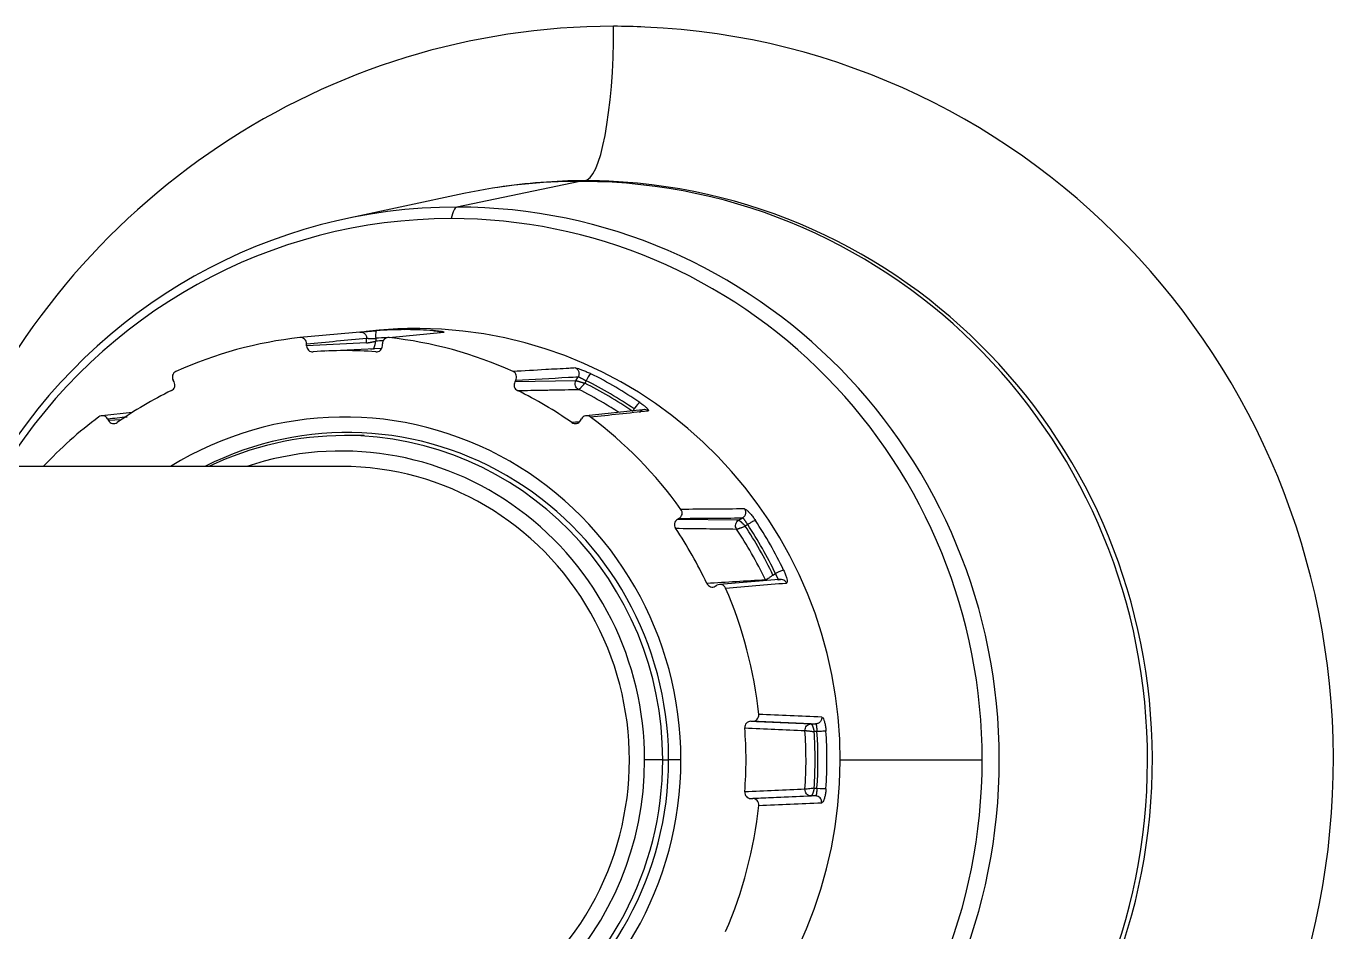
# Model space of a CAD drawing. Header units: millimetres. Extents: x -33000 to 294000, y 0 to 42408.
# Drawn here: x 57756.5 to 57799.11, y 15189.04 to 15218.35 of the extents above; entities that cross this region are included whole.
import ezdxf

# ---------------------------------------------------------------- set-up
doc = ezdxf.new("R2010")
doc.units = ezdxf.units.MM
doc.header["$LTSCALE"] = 50
doc.layers.add('arch', color=8, linetype='Continuous')

msp = doc.modelspace()

# ---------------------------------------------------------------- linework, layer by layer
at = {"layer": 'arch'}
for p, q in [((57774.435, 15213.334), (57770.448, 15212.502)), ((57774.439, 15213.334), (57774.435, 15213.334)), ((57770.67, 15212.937), (57766.85, 15212.123)), ((57767.925, 15208.513), (57767.507, 15208.475)), ((57769.156, 15208.57), (57768.761, 15208.533)), ((57769.159, 15208.57), (57769.156, 15208.57)), ((57769.676, 15208.502), (57769.671, 15208.5)), ((57769.972, 15208.453), (57769.972, 15208.454)), ((57767.524, 15208.105), (57765.579, 15208.014)), ((57765.579, 15208.014), (57765.579, 15208.077)), ((57767.524, 15208.105), (57767.524, 15208.257)), ((57767.817, 15208.253), (57767.817, 15208.159)), ((57768.034, 15208.013), (57768.034, 15208.077)), ((57768.012, 15207.923), (57766.223, 15207.841)), ((57761.288, 15206.842), (57761.257, 15206.897)), ((57772.356, 15206.897), (57772.325, 15206.842)), ((57774.303, 15206.879), (57772.325, 15206.842)), ((57774.303, 15206.879), (57774.378, 15207.01)), ((57774.636, 15206.882), (57774.589, 15206.8)), ((57759.932, 15205.852), (57758.941, 15205.746)), ((57776.462, 15205.939), (57774.631, 15205.746)), ((57776.157, 15205.907), (57776.191, 15205.967)), ((57776.513, 15205.945), (57776.462, 15205.939)), ((57759.132, 15205.647), (57759.163, 15205.592)), ((57759.576, 15205.619), (57759.163, 15205.592)), ((57774.45, 15205.592), (57774.482, 15205.647)), ((57767.441, 15205.105), (57766.807, 15205.105)), ((57766.711, 15204.105), (57706.766, 15204.105)), ((57779.573, 15202.364), (57779.701, 15202.44)), ((57777.646, 15202.423), (57777.592, 15202.392)), ((57779.573, 15202.364), (57777.592, 15202.392)), ((57779.868, 15202.221), (57779.788, 15202.174)), ((57780.879, 15200.444), (57778.955, 15200.284)), ((57780.686, 15200.589), (57780.766, 15200.636)), ((57780.933, 15200.448), (57780.879, 15200.444)), ((57778.819, 15200.226), (57778.873, 15200.258)), ((57779.969, 15195.855), (57780.031, 15195.855)), ((57781.92, 15195.77), (57779.969, 15195.855)), ((57781.92, 15195.77), (57782.069, 15195.77)), ((57782.112, 15195.52), (57782.02, 15195.52)), ((57777.114, 15194.605), (57776.527, 15194.605)), ((57777.114, 15194.605), (57777.307, 15194.605)), ((57777.703, 15194.605), (57777.298, 15194.605)), ((57782.86, 15194.605), (57787.464, 15194.605)), ((57782.02, 15193.69), (57782.112, 15193.69)), ((57779.969, 15193.355), (57781.92, 15193.44)), ((57779.969, 15193.355), (57780.031, 15193.355)), ((57782.069, 15193.44), (57780.031, 15193.355)), ((57782.069, 15193.44), (57781.92, 15193.44))]:
    msp.add_line(p, q, dxfattribs=at)
for centre, major_axis, ratio, start_param, end_param in [((57775.526, 15194.605, 0), (0, -23.75), 0.981627, 3.141593, 4.300912), ((57774.572, 15218.355, 0), (0, 5), 0.190808, 3.141593, 4.712389), ((57775.526, 15194.605, 0), (0, -23.75), 0.981627, 3.098231, 3.141593), ((57775.526, 15194.605, 0), (0, -23.75), 0.981627, 0, 3.098231), ((57774.435, 15194.605, 0), (0, -18.729), 0.981627, 3.141593, 3.347867), ((57774.572, 15194.605, 0), (0, 18.75), 0.981627, 0, 0.152394), ((57774.435, 15194.605, 0), (0, -18.729), 0.981627, 0, 3.136508), ((57774.435, 15194.605, 0), (0, -18.729), 0.981627, 3.136508, 3.141593), ((57774.572, 15194.605, 0), (0, 18.75), 0.981627, 6.239824, 6.283185), ((57774.572, 15194.605, 0), (0, 18.75), 0.981627, 3.141593, 6.239824), ((57770.448, 15194.605, 0), (0, 17.898), 0.981627, 0, 1.011298), ((57770.46, 15210.855, 0), (0, 1.649), 0.190808, 0.039784, 0.686339), ((57770.448, 15194.605, 0), (0, 17.898), 0.981627, 3.141593, 6.283185), ((57770.261, 15194.605, 0), (0, -17.525), 0.981627, 3.141593, 4.13949), ((57770.261, 15194.605, 0), (0, -17.525), 0.981627, 1.570796, 3.141593), ((57768.761, 15194.605, 0), (0, 13.929), 0.981627, 0, 0.066934), ((57769.156, 15194.605, 0), (0, -13.965), 0.981627, 3.141593, 3.231536), ((57768.761, 15194.605, 0), (0, 13.929), 0.981627, 6.277154, 6.283185), ((57768.761, 15194.605, 0), (0, 13.929), 0.981627, 6.21625, 6.277154), ((57769.156, 15194.605, 0), (0, -13.965), 0.981627, 3.135271, 3.141593), ((57769.156, 15194.605, 0), (0, -13.965), 0.981627, 0, 3.135271), ((57766.807, 15194.605, 0), (0, 13.75), 0.981627, 0.107214, 0.416385), ((57765.383, 15208.077, 0), (0.001, 0.2), 0.981497, 4.716448, 6.394633), ((57765.776, 15208.014, 0), (0, 0.2), 0.981621, 1.573192, 3.221894), ((57768.715, 15194.605, 0), (0, 13.679), 0.981627, 0.03891, 0.066935), ((57768.715, 15194.605, 0), (0, -13.585), 0.981627, 3.19086, 3.20899), ((57767.837, 15208.014, 0), (0, 0.2), 0.981621, 3.061286, 4.708741), ((57768.23, 15208.077, 0), (-0.001, 0.2), 0.981497, 6.171745, 7.849804), ((57766.807, 15194.605, 0), (0, 13.75), 0.981627, 5.866801, 6.175971), ((57766.807, 15194.605, 0), (0, 13.25), 0.981627, 6.205038, 6.361332), ((57761.427, 15206.997, 0), (-0.001, 0.2), 0.981698, 0.411191, 2.08925), ((57772.186, 15206.997, 0), (0.001, 0.2), 0.981698, 4.193816, 5.872001), ((57761.118, 15206.742, 0), (0, 0.2), 0.981694, 3.585842, 5.233298), ((57772.495, 15206.742, 0), (0, 0.2), 0.981694, 1.048636, 2.697343), ((57768.715, 15194.605, 0), (0, -13.585), 0.981627, 2.61948, 2.685391), ((57768.715, 15194.605, 0), (0, 13.679), 0.981627, 5.692651, 5.826521), ((57768.761, 15194.605, 0), (0, 13.929), 0.981627, 5.692652, 5.826521), ((57766.807, 15194.605, 0), (0, 13.25), 0.981627, 0.445452, 0.601746), ((57766.807, 15194.605, 0), (0, 13.25), 0.981627, 5.681439, 5.837734), ((57768.667, 15194.605, 0), (0, -13.335), 0.981627, 2.61948, 2.689343), ((57768.715, 15194.605, 0), (0, -13.585), 0.981627, 2.550596, 2.61948), ((57766.807, 15194.605, 0), (0, -11.1), 0.981627, 1.570796, 3.685137), ((57768.667, 15194.605, 0), (0, -13.335), 0.981627, 2.575269, 2.61948), ((57776.239, 15205.967, 0), (0.141, 0.206), 0.158493, 0.125265, 1.678608), ((57766.807, 15194.605, 0), (0, 13.75), 0.981627, 0.630813, 0.80805), ((57758.962, 15205.547, 0), (0, 0.2), 0.981426, 5.234829, 6.913014), ((57759.333, 15205.692, 0), (0, 0.2), 0.981555, 2.095538, 3.74424), ((57766.902, 15194.605, 0), (0, -10.6), 0.981627, 1.582001, 3.601199), ((57774.28, 15205.692, 0), (0, 0.2), 0.981555, 2.53894, 4.186396), ((57774.652, 15205.547, 0), (0, 0.2), 0.981426, 5.653362, 7.331421), ((57766.807, 15194.605, 0), (0, 13.75), 0.981627, 5.343202, 5.652372), ((57766.807, 15194.605, 0), (0, 10.5), 0.981627, 0, 0.440019), ((57766.711, 15194.605, 0), (0, -10), 0.981627, 1.570796, 3.459188), ((57766.807, 15194.605, 0), (0, 10.5), 0.981627, 4.712389, 6.283185), ((57766.711, 15194.605, 0), (0, -9.5), 0.981627, 0, 3.141593), ((57777.548, 15202.596, 0), (0, 0.2), 0.981829, 3.665865, 5.34405), ((57777.69, 15202.218, 0), (0, 0.2), 0.9817, 0.522815, 2.171518), ((57766.807, 15194.605, 0), (0, 13.25), 0.981627, 5.157841, 5.314135), ((57768.667, 15194.605, 0), (0, -13.335), 0.981627, 2.095881, 2.165744), ((57768.715, 15194.605, 0), (0, -13.585), 0.981627, 2.095881, 2.161792), ((57768.715, 15194.605, 0), (0, 13.679), 0.981627, 5.169053, 5.302923), ((57768.761, 15194.605, 0), (0, 13.929), 0.981627, 5.169053, 5.302922), ((57768.667, 15194.605, 0), (0, -13.335), 0.981627, 2.023046, 2.095881), ((57768.715, 15194.605, 0), (0, -13.585), 0.981627, 2.026997, 2.095881), ((57780.814, 15200.636, 0), (0.225, 0.109), 0.084138, 0.190176, 1.74352), ((57778.721, 15200.4, 0), (0, 0.2), 0.981561, 2.017546, 3.665002), ((57778.971, 15200.085, 0), (0.001, 0.2), 0.981554, 5.134095, 6.812146), ((57766.807, 15194.605, 0), (0, 13.75), 0.981627, 4.819603, 5.128774), ((57780.031, 15196.055, 0), (-0.001, 0.2), 0.981756, 3.136967, 4.815152), ((57779.969, 15195.655, 0), (0, 0.2), 0.981633, 6.281155, 7.929857), ((57766.807, 15194.605, 0), (0, 13.25), 0.981627, 4.634242, 4.790536), ((57768.667, 15194.605, 0), (0, -13.335), 0.981627, 1.572282, 1.642146), ((57768.715, 15194.605, 0), (0, -13.585), 0.981627, 1.572282, 1.638193), ((57768.715, 15194.605, 0), (0, 13.679), 0.981627, 4.645454, 4.779324), ((57768.761, 15194.605, 0), (0, 13.929), 0.981627, 4.713875, 4.779323), ((57766.807, 15194.605, 0), (0, -11.1), 0.981627, 5.739641, 7.853982), ((57766.902, 15194.605, 0), (0, -10.6), 0.981627, 5.823582, 7.853982), ((57766.807, 15194.605, 0), (0, 10.5), 0.981627, 2.721503, 4.712389), ((57766.711, 15194.605, 0), (0, -10), 0.981627, 0, 1.570796), ((57770.261, 15194.605, 0), (0, -17.525), 0.981627, 0, 1.570796), ((57766.902, 15194.605, 0), (0, -10.6), 0.981627, 1.570796, 1.582001), ((57768.667, 15194.605, 0), (0, -13.335), 0.981627, 1.499447, 1.572282), ((57768.715, 15194.605, 0), (0, -13.585), 0.981627, 1.503399, 1.572282), ((57768.761, 15194.605, 0), (0, 13.929), 0.981627, 4.645454, 4.713875), ((57779.969, 15193.555, 0), (0, 0.2), 0.981633, 1.494916, 3.142371), ((57782.16, 15193.69, 0), (0.249, -0.016), 0.012762, 4.520823, 6.074166), ((57766.807, 15194.605, 0), (0, 13.75), 0.981627, 4.296005, 4.605175), ((57780.031, 15193.155, 0), (0.001, 0.2), 0.981756, 4.609632, 6.287691)]:
    msp.add_ellipse(centre, major_axis=major_axis, ratio=ratio, start_param=start_param, end_param=end_param, dxfattribs=at)
for points, degree in [([(57767.307, 15208.456, 0), (57766.659, 15208.396, 0), (57766.011, 15208.336, 0), (57765.362, 15208.276, 0)], 3), ([(57767.307, 15208.456, 0), (57767.32, 15208.457, 0), (57767.359, 15208.461, 0), (57767.455, 15208.47, 0), (57767.576, 15208.481, 0), (57767.718, 15208.493, 0), (57767.804, 15208.499, 0), (57767.847, 15208.502, 0)], 3), ([(57768.251, 15208.276, 0), (57768.843, 15208.336, 0), (57769.435, 15208.396, 0), (57770.027, 15208.456, 0)], 3), ([(57769.676, 15208.502, 0), (57769.721, 15208.499, 0), (57769.804, 15208.493, 0), (57769.918, 15208.481, 0), (57769.997, 15208.47, 0), (57770.041, 15208.461, 0), (57770.038, 15208.457, 0), (57770.027, 15208.456, 0)], 3), ([(57769.931, 15208.478, 0), (57769.879, 15208.482, 0), (57769.824, 15208.475, 0)], 2), ([(57769.932, 15208.451, 0), (57769.936, 15208.453, 0), (57769.941, 15208.455, 0), (57769.946, 15208.456, 0)], 3), ([(57769.968, 15208.474, 0), (57769.96, 15208.475, 0), (57769.951, 15208.476, 0)], 2), ([(57765.579, 15208.077, 0), (57766.228, 15208.137, 0), (57766.876, 15208.197, 0), (57767.524, 15208.257, 0)], 3), ([(57767.652, 15207.918, 0), (57767.675, 15207.91, 0), (57767.7, 15207.909, 0)], 2), ([(57767.721, 15207.909, 0), (57767.733, 15207.909, 0), (57767.746, 15207.911, 0)], 2), ([(57773.324, 15207.239, 0), (57772.971, 15207.219, 0), (57772.618, 15207.199, 0), (57772.266, 15207.18, 0)], 3), ([(57774.078, 15207.281, 0), (57773.827, 15207.267, 0), (57773.575, 15207.253, 0), (57773.324, 15207.239, 0)], 3), ([(57774.288, 15207.293, 0), (57774.218, 15207.289, 0), (57774.148, 15207.285, 0), (57774.078, 15207.281, 0)], 3), ([(57774.288, 15207.293, 0), (57774.3, 15207.293, 0), (57774.339, 15207.287, 0), (57774.431, 15207.26, 0), (57774.544, 15207.218, 0), (57774.674, 15207.163, 0), (57774.752, 15207.125, 0), (57774.791, 15207.106, 0)], 3), ([(57772.356, 15206.897, 0), (57772.924, 15206.929, 0), (57773.492, 15206.961, 0), (57774.059, 15206.992, 0)], 3), ([(57774.059, 15206.992, 0), (57774.166, 15206.998, 0), (57774.272, 15207.004, 0), (57774.378, 15207.01, 0)], 3), ([(57772.411, 15206.562, 0), (57772.699, 15206.567, 0), (57772.988, 15206.573, 0), (57773.276, 15206.578, 0)], 3), ([(57773.276, 15206.578, 0), (57773.353, 15206.58, 0), (57773.431, 15206.581, 0), (57773.508, 15206.582, 0)], 3), ([(57773.508, 15206.582, 0), (57773.801, 15206.588, 0), (57774.094, 15206.594, 0), (57774.388, 15206.599, 0)], 3), ([(57774.767, 15205.709, 0), (57775.392, 15205.775, 0), (57776.018, 15205.841, 0), (57776.643, 15205.907, 0)], 3), ([(57776.375, 15206.175, 0), (57776.412, 15206.149, 0), (57776.48, 15206.1, 0), (57776.572, 15206.025, 0), (57776.632, 15205.965, 0), (57776.662, 15205.922, 0), (57776.655, 15205.909, 0), (57776.643, 15205.907, 0)], 3), ([(57759.132, 15205.647, 0), (57759.342, 15205.669, 0), (57759.552, 15205.692, 0), (57759.762, 15205.715, 0)], 3), ([(57774.41, 15205.543, 0), (57774.33, 15205.538, 0), (57774.249, 15205.533, 0), (57774.169, 15205.527, 0)], 3), ([(57777.646, 15202.423, 0), (57778.285, 15202.428, 0), (57778.924, 15202.433, 0), (57779.563, 15202.438, 0)], 3), ([(57779.762, 15202.73, 0), (57779.077, 15202.725, 0), (57778.392, 15202.72, 0), (57777.706, 15202.714, 0)], 3), ([(57779.563, 15202.438, 0), (57779.609, 15202.439, 0), (57779.655, 15202.439, 0), (57779.701, 15202.44, 0)], 3), ([(57779.762, 15202.73, 0), (57779.775, 15202.73, 0), (57779.809, 15202.716, 0), (57779.878, 15202.659, 0), (57779.958, 15202.575, 0), (57780.045, 15202.467, 0), (57780.095, 15202.397, 0), (57780.119, 15202.36, 0)], 3), ([(57777.528, 15202.105, 0), (57778.188, 15202.096, 0), (57778.848, 15202.087, 0), (57779.508, 15202.079, 0)], 3), ([(57781.033, 15200.747, 0), (57781.053, 15200.706, 0), (57781.088, 15200.627, 0), (57781.128, 15200.509, 0), (57781.149, 15200.416, 0), (57781.15, 15200.35, 0), (57781.134, 15200.332, 0), (57781.122, 15200.331, 0)], 3), ([(57780.441, 15200.432, 0), (57779.809, 15200.392, 0), (57779.176, 15200.353, 0), (57778.544, 15200.314, 0)], 3), ([(57779.151, 15200.166, 0), (57779.808, 15200.221, 0), (57780.465, 15200.276, 0), (57781.122, 15200.331, 0)], 3), ([(57780.849, 15200.442, 0), (57780.896, 15200.446, 0), (57780.93, 15200.448, 0)], 2), ([(57782.264, 15195.99, 0), (57781.585, 15196.018, 0), (57780.905, 15196.047, 0), (57780.226, 15196.076, 0)], 3), ([(57779.773, 15195.639, 0), (57780.424, 15195.611, 0), (57781.074, 15195.583, 0), (57781.724, 15195.555, 0)], 3), ([(57780.031, 15195.855, 0), (57780.71, 15195.826, 0), (57781.389, 15195.798, 0), (57782.069, 15195.77, 0)], 3), ([(57781.94, 15195.765, 0), (57781.888, 15195.77, 0), (57781.844, 15195.754, 0)], 2), ([(57782.105, 15195.773, 0), (57782.097, 15195.769, 0), (57782.083, 15195.748, 0)], 2), ([(57782.264, 15195.99, 0), (57782.276, 15195.989, 0), (57782.302, 15195.971, 0), (57782.337, 15195.899, 0), (57782.368, 15195.797, 0), (57782.392, 15195.665, 0), (57782.401, 15195.58, 0), (57782.404, 15195.536, 0)], 3), ([(57781.724, 15193.654, 0), (57781.074, 15193.626, 0), (57780.424, 15193.598, 0), (57779.773, 15193.57, 0)], 3), ([(57782.404, 15193.673, 0), (57782.401, 15193.627, 0), (57782.392, 15193.54, 0), (57782.367, 15193.41, 0), (57782.337, 15193.31, 0), (57782.302, 15193.239, 0), (57782.277, 15193.22, 0), (57782.264, 15193.219, 0)], 3), ([(57780.226, 15193.133, 0), (57780.906, 15193.162, 0), (57781.585, 15193.191, 0), (57782.264, 15193.219, 0)], 3), ([(57781.844, 15193.455, 0), (57781.888, 15193.439, 0), (57781.94, 15193.445, 0)], 2), ([(57782.083, 15193.461, 0), (57782.097, 15193.44, 0), (57782.105, 15193.436, 0)], 2)]:
    msp.add_open_spline(points, degree=degree, dxfattribs=at)
for points, knots in [([(57767.307, 15208.456, 0), (57767.319, 15208.457, 0), (57767.332, 15208.457, 0), (57767.358, 15208.455, 0), (57767.371, 15208.452, 0), (57767.398, 15208.444, 0), (57767.411, 15208.438, 0), (57767.436, 15208.424, 0), (57767.448, 15208.415, 0), (57767.469, 15208.395, 0), (57767.479, 15208.384, 0), (57767.496, 15208.36, 0), (57767.503, 15208.347, 0), (57767.514, 15208.321, 0), (57767.517, 15208.308, 0), (57767.523, 15208.282, 0), (57767.524, 15208.269, 0), (57767.524, 15208.257, 0)], [0, 0, 0, 0, 0.125, 0.125, 0.25, 0.25, 0.375, 0.375, 0.5, 0.5, 0.625, 0.625, 0.75, 0.75, 0.875, 0.875, 1, 1, 1, 1]), ([(57767.847, 15208.502, 0), (57767.841, 15208.502, 0), (57767.835, 15208.495, 0), (57767.825, 15208.469, 0), (57767.821, 15208.451, 0), (57767.816, 15208.405, 0), (57767.814, 15208.377, 0), (57767.813, 15208.317, 0), (57767.814, 15208.285, 0), (57767.817, 15208.253, 0)], [0, 0, 0, 0, 0.25, 0.25, 0.5, 0.5, 0.75, 0.75, 1, 1, 1, 1]), ([(57769.931, 15208.471, 0), (57769.917, 15208.474, 0), (57769.885, 15208.478, 0), (57769.824, 15208.486, 0), (57769.751, 15208.494, 0), (57769.696, 15208.498, 0), (57769.667, 15208.501, 0)], [0, 0, 0, 0, 0.24566, 0.494405, 0.746149, 1, 1, 1, 1]), ([(57769.871, 15208.449, 0), (57769.888, 15208.45, 0), (57769.918, 15208.451, 0), (57769.951, 15208.452, 0), (57769.963, 15208.452, 0), (57769.967, 15208.453, 0)], [0, 0, 0, 0, 0.319581, 0.652471, 1, 1, 1, 1]), ([(57767.524, 15208.257, 0), (57767.524, 15208.257, 0), (57767.526, 15208.257, 0), (57767.531, 15208.257, 0), (57767.541, 15208.257, 0), (57767.555, 15208.255, 0), (57767.57, 15208.254, 0), (57767.587, 15208.252, 0), (57767.606, 15208.251, 0), (57767.626, 15208.25, 0), (57767.647, 15208.249, 0), (57767.669, 15208.248, 0), (57767.692, 15208.248, 0), (57767.715, 15208.247, 0), (57767.737, 15208.248, 0), (57767.76, 15208.248, 0), (57767.781, 15208.249, 0), (57767.8, 15208.251, 0), (57767.812, 15208.252, 0), (57767.817, 15208.253, 0)], [0, 0, 0, 0, 0.003889, 0.072447, 0.141913, 0.211284, 0.279228, 0.345196, 0.409984, 0.474255, 0.538026, 0.601246, 0.66391, 0.726009, 0.787286, 0.847226, 0.905434, 0.961756, 1, 1, 1, 1]), ([(57767.524, 15208.105, 0), (57767.524, 15208.105, 0), (57767.525, 15208.105, 0), (57767.527, 15208.105, 0), (57767.529, 15208.105, 0), (57767.531, 15208.106, 0), (57767.534, 15208.106, 0), (57767.537, 15208.106, 0), (57767.54, 15208.107, 0), (57767.543, 15208.107, 0), (57767.547, 15208.108, 0), (57767.551, 15208.108, 0), (57767.555, 15208.109, 0), (57767.56, 15208.11, 0), (57767.565, 15208.111, 0), (57767.57, 15208.112, 0), (57767.576, 15208.113, 0), (57767.582, 15208.114, 0), (57767.588, 15208.115, 0), (57767.595, 15208.116, 0), (57767.602, 15208.117, 0), (57767.609, 15208.118, 0), (57767.617, 15208.12, 0), (57767.625, 15208.121, 0), (57767.633, 15208.123, 0), (57767.642, 15208.124, 0), (57767.651, 15208.126, 0), (57767.66, 15208.128, 0), (57767.67, 15208.129, 0), (57767.68, 15208.131, 0), (57767.69, 15208.133, 0), (57767.701, 15208.135, 0), (57767.711, 15208.137, 0), (57767.722, 15208.139, 0), (57767.734, 15208.142, 0), (57767.745, 15208.144, 0), (57767.757, 15208.146, 0), (57767.768, 15208.149, 0), (57767.78, 15208.151, 0), (57767.792, 15208.154, 0), (57767.804, 15208.156, 0), (57767.812, 15208.158, 0), (57767.817, 15208.159, 0)], [0, 0, 0, 0, 0.018315, 0.036959, 0.055935, 0.075243, 0.094885, 0.114862, 0.135176, 0.155828, 0.176818, 0.198149, 0.21982, 0.241833, 0.26419, 0.28689, 0.309935, 0.333326, 0.357062, 0.381146, 0.405578, 0.430358, 0.455488, 0.480967, 0.506797, 0.532977, 0.559509, 0.586394, 0.61363, 0.64122, 0.669164, 0.697462, 0.726114, 0.755121, 0.784483, 0.814201, 0.844275, 0.874706, 0.905493, 0.936638, 0.96814, 1, 1, 1, 1]), ([(57767.734, 15207.906, 0), (57767.736, 15207.906, 0), (57767.74, 15207.907, 0), (57767.747, 15207.914, 0), (57767.754, 15207.924, 0), (57767.761, 15207.937, 0), (57767.768, 15207.953, 0), (57767.775, 15207.973, 0), (57767.783, 15207.995, 0), (57767.789, 15208.02, 0), (57767.796, 15208.048, 0), (57767.803, 15208.081, 0), (57767.81, 15208.118, 0), (57767.815, 15208.145, 0), (57767.817, 15208.159, 0)], [0, 0, 0, 0, 0.081917, 0.160746, 0.237006, 0.313291, 0.390773, 0.468844, 0.546821, 0.624483, 0.705096, 0.79338, 0.89167, 1, 1, 1, 1]), ([(57774.288, 15207.293, 0), (57774.299, 15207.288, 0), (57774.31, 15207.281, 0), (57774.331, 15207.266, 0), (57774.341, 15207.257, 0), (57774.36, 15207.236, 0), (57774.369, 15207.225, 0), (57774.384, 15207.199, 0), (57774.39, 15207.186, 0), (57774.399, 15207.158, 0), (57774.401, 15207.143, 0), (57774.404, 15207.114, 0), (57774.404, 15207.099, 0), (57774.401, 15207.071, 0), (57774.397, 15207.058, 0), (57774.389, 15207.033, 0), (57774.384, 15207.021, 0), (57774.378, 15207.01, 0)], [0, 0, 0, 0, 0.125, 0.125, 0.25, 0.25, 0.375, 0.375, 0.5, 0.5, 0.625, 0.625, 0.75, 0.75, 0.875, 0.875, 1, 1, 1, 1]), ([(57774.388, 15206.599, 0), (57774.363, 15206.611, 0), (57774.342, 15206.628, 0), (57774.307, 15206.67, 0), (57774.294, 15206.694, 0), (57774.278, 15206.747, 0), (57774.275, 15206.774, 0), (57774.281, 15206.829, 0), (57774.29, 15206.855, 0), (57774.303, 15206.879, 0)], [0, 0, 0, 0, 0.25, 0.25, 0.5, 0.5, 0.75, 0.75, 1, 1, 1, 1]), ([(57774.303, 15206.879, 0), (57774.304, 15206.879, 0), (57774.305, 15206.879, 0), (57774.307, 15206.879, 0), (57774.309, 15206.879, 0), (57774.311, 15206.878, 0), (57774.313, 15206.878, 0), (57774.316, 15206.878, 0), (57774.319, 15206.877, 0), (57774.323, 15206.877, 0), (57774.326, 15206.876, 0), (57774.33, 15206.875, 0), (57774.335, 15206.874, 0), (57774.339, 15206.874, 0), (57774.344, 15206.873, 0), (57774.349, 15206.871, 0), (57774.355, 15206.87, 0), (57774.361, 15206.869, 0), (57774.367, 15206.867, 0), (57774.374, 15206.866, 0), (57774.38, 15206.864, 0), (57774.388, 15206.862, 0), (57774.395, 15206.86, 0), (57774.403, 15206.858, 0), (57774.411, 15206.856, 0), (57774.42, 15206.853, 0), (57774.428, 15206.851, 0), (57774.438, 15206.848, 0), (57774.447, 15206.845, 0), (57774.457, 15206.842, 0), (57774.467, 15206.839, 0), (57774.477, 15206.836, 0), (57774.487, 15206.833, 0), (57774.498, 15206.83, 0), (57774.509, 15206.826, 0), (57774.52, 15206.823, 0), (57774.531, 15206.819, 0), (57774.543, 15206.816, 0), (57774.554, 15206.812, 0), (57774.566, 15206.808, 0), (57774.578, 15206.804, 0), (57774.586, 15206.802, 0), (57774.589, 15206.8, 0)], [0, 0, 0, 0, 0.018315, 0.036959, 0.055935, 0.075243, 0.094885, 0.114862, 0.135176, 0.155828, 0.176818, 0.198149, 0.21982, 0.241833, 0.26419, 0.28689, 0.309935, 0.333326, 0.357062, 0.381146, 0.405578, 0.430358, 0.455488, 0.480967, 0.506797, 0.532977, 0.559509, 0.586394, 0.61363, 0.64122, 0.669164, 0.697461, 0.726114, 0.755121, 0.784483, 0.814201, 0.844275, 0.874706, 0.905493, 0.936638, 0.96814, 1, 1, 1, 1]), ([(57774.378, 15207.01, 0), (57774.378, 15207.01, 0), (57774.38, 15207.01, 0), (57774.385, 15207.01, 0), (57774.394, 15207.007, 0), (57774.406, 15207.001, 0), (57774.419, 15206.995, 0), (57774.434, 15206.987, 0), (57774.45, 15206.978, 0), (57774.467, 15206.969, 0), (57774.486, 15206.959, 0), (57774.505, 15206.948, 0), (57774.524, 15206.938, 0), (57774.544, 15206.927, 0), (57774.564, 15206.916, 0), (57774.584, 15206.906, 0), (57774.603, 15206.896, 0), (57774.621, 15206.888, 0), (57774.631, 15206.884, 0), (57774.636, 15206.882, 0)], [0, 0, 0, 0, 0.003897, 0.072454, 0.141919, 0.21129, 0.279233, 0.345201, 0.409988, 0.47426, 0.53803, 0.601249, 0.663913, 0.726012, 0.787288, 0.847227, 0.905435, 0.961756, 1, 1, 1, 1]), ([(57774.388, 15206.599, 0), (57774.39, 15206.599, 0), (57774.395, 15206.6, 0), (57774.404, 15206.606, 0), (57774.416, 15206.613, 0), (57774.429, 15206.624, 0), (57774.444, 15206.637, 0), (57774.461, 15206.653, 0), (57774.478, 15206.67, 0), (57774.497, 15206.69, 0), (57774.517, 15206.713, 0), (57774.539, 15206.738, 0), (57774.564, 15206.768, 0), (57774.581, 15206.789, 0), (57774.589, 15206.8, 0)], [0, 0, 0, 0, 0.081917, 0.160746, 0.237006, 0.313291, 0.390773, 0.468844, 0.546821, 0.624483, 0.705096, 0.79338, 0.89167, 1, 1, 1, 1]), ([(57774.791, 15207.106, 0), (57774.784, 15207.106, 0), (57774.775, 15207.099, 0), (57774.753, 15207.076, 0), (57774.739, 15207.06, 0), (57774.711, 15207.018, 0), (57774.695, 15206.994, 0), (57774.665, 15206.94, 0), (57774.65, 15206.911, 0), (57774.636, 15206.882, 0)], [0, 0, 0, 0, 0.25, 0.25, 0.5, 0.5, 0.75, 0.75, 1, 1, 1, 1]), ([(57776.643, 15205.907, 0), (57776.621, 15205.924, 0), (57776.595, 15205.935, 0), (57776.541, 15205.947, 0), (57776.513, 15205.947, 0), (57776.46, 15205.935, 0), (57776.435, 15205.923, 0), (57776.39, 15205.891, 0), (57776.372, 15205.869, 0), (57776.358, 15205.845, 0)], [0, 0, 0, 0, 0.25, 0.25, 0.5, 0.5, 0.75, 0.75, 1, 1, 1, 1]), ([(57779.762, 15202.73, 0), (57779.769, 15202.72, 0), (57779.776, 15202.709, 0), (57779.787, 15202.684, 0), (57779.791, 15202.671, 0), (57779.797, 15202.644, 0), (57779.799, 15202.629, 0), (57779.799, 15202.6, 0), (57779.798, 15202.585, 0), (57779.792, 15202.556, 0), (57779.787, 15202.542, 0), (57779.775, 15202.516, 0), (57779.768, 15202.503, 0), (57779.751, 15202.481, 0), (57779.742, 15202.471, 0), (57779.722, 15202.453, 0), (57779.712, 15202.446, 0), (57779.701, 15202.44, 0)], [0, 0, 0, 0, 0.125, 0.125, 0.25, 0.25, 0.375, 0.375, 0.5, 0.5, 0.625, 0.625, 0.75, 0.75, 0.875, 0.875, 1, 1, 1, 1]), ([(57779.701, 15202.44, 0), (57779.702, 15202.44, 0), (57779.704, 15202.44, 0), (57779.708, 15202.438, 0), (57779.716, 15202.434, 0), (57779.724, 15202.426, 0), (57779.733, 15202.416, 0), (57779.742, 15202.404, 0), (57779.753, 15202.39, 0), (57779.763, 15202.375, 0), (57779.775, 15202.358, 0), (57779.786, 15202.341, 0), (57779.798, 15202.323, 0), (57779.811, 15202.305, 0), (57779.823, 15202.286, 0), (57779.835, 15202.268, 0), (57779.847, 15202.25, 0), (57779.858, 15202.234, 0), (57779.865, 15202.225, 0), (57779.868, 15202.221, 0)], [0, 0, 0, 0, 0.003888, 0.072446, 0.141912, 0.211283, 0.279227, 0.345195, 0.409983, 0.474255, 0.538026, 0.601246, 0.66391, 0.726009, 0.787286, 0.847226, 0.905434, 0.961755, 1, 1, 1, 1]), ([(57779.508, 15202.079, 0), (57779.493, 15202.101, 0), (57779.483, 15202.127, 0), (57779.473, 15202.181, 0), (57779.474, 15202.209, 0), (57779.486, 15202.262, 0), (57779.497, 15202.287, 0), (57779.529, 15202.331, 0), (57779.549, 15202.35, 0), (57779.573, 15202.364, 0)], [0, 0, 0, 0, 0.25, 0.25, 0.5, 0.5, 0.75, 0.75, 1, 1, 1, 1]), ([(57779.508, 15202.078, 0), (57779.51, 15202.079, 0), (57779.516, 15202.079, 0), (57779.528, 15202.082, 0), (57779.542, 15202.085, 0), (57779.56, 15202.09, 0), (57779.58, 15202.097, 0), (57779.602, 15202.104, 0), (57779.627, 15202.113, 0), (57779.653, 15202.122, 0), (57779.682, 15202.133, 0), (57779.714, 15202.145, 0), (57779.75, 15202.159, 0), (57779.775, 15202.169, 0), (57779.788, 15202.174, 0)], [0, 0, 0, 0, 0.081917, 0.160746, 0.237006, 0.313291, 0.390773, 0.468844, 0.546821, 0.624483, 0.705096, 0.79338, 0.89167, 1, 1, 1, 1]), ([(57779.573, 15202.364, 0), (57779.573, 15202.364, 0), (57779.574, 15202.364, 0), (57779.576, 15202.363, 0), (57779.578, 15202.363, 0), (57779.58, 15202.362, 0), (57779.582, 15202.361, 0), (57779.584, 15202.36, 0), (57779.587, 15202.359, 0), (57779.59, 15202.358, 0), (57779.593, 15202.356, 0), (57779.596, 15202.354, 0), (57779.6, 15202.352, 0), (57779.603, 15202.35, 0), (57779.607, 15202.347, 0), (57779.612, 15202.344, 0), (57779.616, 15202.341, 0), (57779.621, 15202.338, 0), (57779.625, 15202.334, 0), (57779.631, 15202.33, 0), (57779.636, 15202.326, 0), (57779.641, 15202.321, 0), (57779.647, 15202.317, 0), (57779.653, 15202.311, 0), (57779.659, 15202.306, 0), (57779.666, 15202.3, 0), (57779.672, 15202.294, 0), (57779.679, 15202.288, 0), (57779.686, 15202.281, 0), (57779.693, 15202.275, 0), (57779.7, 15202.267, 0), (57779.708, 15202.26, 0), (57779.715, 15202.252, 0), (57779.723, 15202.244, 0), (57779.731, 15202.236, 0), (57779.739, 15202.228, 0), (57779.747, 15202.219, 0), (57779.755, 15202.211, 0), (57779.763, 15202.202, 0), (57779.772, 15202.193, 0), (57779.78, 15202.183, 0), (57779.785, 15202.177, 0), (57779.788, 15202.174, 0)], [0, 0, 0, 0, 0.018315, 0.036959, 0.055935, 0.075243, 0.094885, 0.114862, 0.135176, 0.155828, 0.176818, 0.198148, 0.21982, 0.241833, 0.26419, 0.28689, 0.309935, 0.333326, 0.357062, 0.381146, 0.405578, 0.430358, 0.455488, 0.480967, 0.506797, 0.532977, 0.559509, 0.586394, 0.61363, 0.64122, 0.669164, 0.697461, 0.726114, 0.755121, 0.784483, 0.814201, 0.844275, 0.874706, 0.905493, 0.936638, 0.96814, 1, 1, 1, 1]), ([(57780.119, 15202.36, 0), (57780.112, 15202.36, 0), (57780.1, 15202.356, 0), (57780.068, 15202.342, 0), (57780.048, 15202.331, 0), (57780.002, 15202.306, 0), (57779.976, 15202.29, 0), (57779.922, 15202.257, 0), (57779.895, 15202.239, 0), (57779.868, 15202.221, 0)], [0, 0, 0, 0, 0.25, 0.25, 0.5, 0.5, 0.75, 0.75, 1, 1, 1, 1]), ([(57780.686, 15200.589, 0), (57780.674, 15200.579, 0), (57780.661, 15200.569, 0), (57780.635, 15200.549, 0), (57780.622, 15200.539, 0), (57780.583, 15200.511, 0), (57780.558, 15200.494, 0), (57780.512, 15200.465, 0), (57780.492, 15200.453, 0), (57780.46, 15200.436, 0), (57780.448, 15200.432, 0), (57780.441, 15200.432, 0)], [0, 0, 0, 0, 0.125, 0.125, 0.25, 0.25, 0.5, 0.5, 0.75, 0.75, 1, 1, 1, 1]), ([(57780.766, 15200.636, 0), (57780.768, 15200.632, 0), (57780.772, 15200.621, 0), (57780.78, 15200.604, 0), (57780.789, 15200.585, 0), (57780.798, 15200.566, 0), (57780.807, 15200.547, 0), (57780.815, 15200.529, 0), (57780.823, 15200.512, 0), (57780.831, 15200.495, 0), (57780.837, 15200.48, 0), (57780.843, 15200.466, 0), (57780.847, 15200.453, 0), (57780.851, 15200.443, 0), (57780.852, 15200.434, 0), (57780.852, 15200.428, 0), (57780.85, 15200.423, 0), (57780.847, 15200.422, 0), (57780.845, 15200.422, 0), (57780.845, 15200.422, 0)], [0, 0, 0, 0, 0.03822, 0.094532, 0.152731, 0.212674, 0.273948, 0.336009, 0.398633, 0.461844, 0.525673, 0.590103, 0.654952, 0.720869, 0.788754, 0.858104, 0.927564, 0.996119, 1, 1, 1, 1]), ([(57781.122, 15200.331, 0), (57781.111, 15200.356, 0), (57781.094, 15200.379, 0), (57781.053, 15200.416, 0), (57781.029, 15200.43, 0), (57780.977, 15200.448, 0), (57780.949, 15200.45, 0), (57780.895, 15200.445, 0), (57780.869, 15200.436, 0), (57780.845, 15200.422, 0)], [0, 0, 0, 0, 0.25, 0.25, 0.5, 0.5, 0.75, 0.75, 1, 1, 1, 1]), ([(57781.724, 15195.555, 0), (57781.722, 15195.583, 0), (57781.726, 15195.61, 0), (57781.744, 15195.662, 0), (57781.758, 15195.686, 0), (57781.795, 15195.726, 0), (57781.817, 15195.742, 0), (57781.866, 15195.764, 0), (57781.893, 15195.77, 0), (57781.92, 15195.77, 0)], [0, 0, 0, 0, 0.25, 0.25, 0.5, 0.5, 0.75, 0.75, 1, 1, 1, 1]), ([(57781.92, 15195.77, 0), (57781.92, 15195.769, 0), (57781.921, 15195.769, 0), (57781.923, 15195.769, 0), (57781.924, 15195.768, 0), (57781.926, 15195.768, 0), (57781.928, 15195.766, 0), (57781.93, 15195.765, 0), (57781.931, 15195.763, 0), (57781.933, 15195.761, 0), (57781.936, 15195.759, 0), (57781.938, 15195.757, 0), (57781.94, 15195.754, 0), (57781.942, 15195.751, 0), (57781.944, 15195.747, 0), (57781.947, 15195.743, 0), (57781.949, 15195.739, 0), (57781.952, 15195.735, 0), (57781.955, 15195.73, 0), (57781.957, 15195.725, 0), (57781.96, 15195.719, 0), (57781.963, 15195.713, 0), (57781.965, 15195.707, 0), (57781.968, 15195.7, 0), (57781.971, 15195.693, 0), (57781.974, 15195.685, 0), (57781.977, 15195.677, 0), (57781.98, 15195.669, 0), (57781.983, 15195.66, 0), (57781.986, 15195.651, 0), (57781.989, 15195.642, 0), (57781.991, 15195.632, 0), (57781.994, 15195.622, 0), (57781.997, 15195.612, 0), (57782, 15195.601, 0), (57782.003, 15195.59, 0), (57782.006, 15195.579, 0), (57782.009, 15195.568, 0), (57782.012, 15195.556, 0), (57782.014, 15195.544, 0), (57782.017, 15195.532, 0), (57782.019, 15195.524, 0), (57782.02, 15195.52, 0)], [0, 0, 0, 0, 0.018315, 0.036959, 0.055935, 0.075243, 0.094885, 0.114862, 0.135176, 0.155828, 0.176818, 0.198149, 0.21982, 0.241833, 0.26419, 0.28689, 0.309935, 0.333326, 0.357062, 0.381146, 0.405578, 0.430358, 0.455488, 0.480967, 0.506797, 0.532977, 0.559509, 0.586394, 0.61363, 0.64122, 0.669164, 0.697461, 0.726114, 0.755121, 0.784483, 0.814201, 0.844275, 0.874706, 0.905493, 0.936638, 0.96814, 1, 1, 1, 1]), ([(57782.264, 15195.99, 0), (57782.265, 15195.977, 0), (57782.265, 15195.965, 0), (57782.263, 15195.938, 0), (57782.26, 15195.924, 0), (57782.252, 15195.897, 0), (57782.246, 15195.884, 0), (57782.232, 15195.859, 0), (57782.224, 15195.846, 0), (57782.204, 15195.824, 0), (57782.193, 15195.815, 0), (57782.17, 15195.798, 0), (57782.157, 15195.791, 0), (57782.132, 15195.78, 0), (57782.119, 15195.776, 0), (57782.093, 15195.771, 0), (57782.081, 15195.77, 0), (57782.069, 15195.77, 0)], [0, 0, 0, 0, 0.125, 0.125, 0.25, 0.25, 0.375, 0.375, 0.5, 0.5, 0.625, 0.625, 0.75, 0.75, 0.875, 0.875, 1, 1, 1, 1]), ([(57782.069, 15195.77, 0), (57782.069, 15195.77, 0), (57782.071, 15195.769, 0), (57782.075, 15195.768, 0), (57782.079, 15195.763, 0), (57782.083, 15195.755, 0), (57782.087, 15195.744, 0), (57782.09, 15195.73, 0), (57782.092, 15195.715, 0), (57782.095, 15195.699, 0), (57782.097, 15195.68, 0), (57782.099, 15195.661, 0), (57782.101, 15195.641, 0), (57782.103, 15195.619, 0), (57782.105, 15195.598, 0), (57782.106, 15195.576, 0), (57782.108, 15195.555, 0), (57782.11, 15195.536, 0), (57782.111, 15195.524, 0), (57782.112, 15195.52, 0)], [0, 0, 0, 0, 0.003888, 0.072447, 0.141912, 0.211283, 0.279227, 0.345196, 0.409983, 0.474255, 0.538026, 0.601246, 0.66391, 0.726009, 0.787286, 0.847226, 0.905434, 0.961756, 1, 1, 1, 1]), ([(57781.724, 15195.555, 0), (57781.726, 15195.555, 0), (57781.732, 15195.555, 0), (57781.744, 15195.554, 0), (57781.759, 15195.553, 0), (57781.777, 15195.551, 0), (57781.799, 15195.549, 0), (57781.822, 15195.546, 0), (57781.848, 15195.543, 0), (57781.876, 15195.539, 0), (57781.907, 15195.535, 0), (57781.941, 15195.531, 0), (57781.979, 15195.525, 0), (57782.006, 15195.522, 0), (57782.02, 15195.52, 0)], [0, 0, 0, 0, 0.081917, 0.160746, 0.237006, 0.313291, 0.390773, 0.468844, 0.546821, 0.624483, 0.705096, 0.79338, 0.89167, 1, 1, 1, 1]), ([(57782.404, 15195.536, 0), (57782.397, 15195.536, 0), (57782.384, 15195.536, 0), (57782.348, 15195.534, 0), (57782.324, 15195.533, 0), (57782.27, 15195.53, 0), (57782.24, 15195.528, 0), (57782.177, 15195.524, 0), (57782.144, 15195.522, 0), (57782.112, 15195.52, 0)], [0, 0, 0, 0, 0.25, 0.25, 0.5, 0.5, 0.75, 0.75, 1, 1, 1, 1]), ([(57781.92, 15193.44, 0), (57781.893, 15193.44, 0), (57781.866, 15193.445, 0), (57781.817, 15193.467, 0), (57781.795, 15193.483, 0), (57781.758, 15193.523, 0), (57781.744, 15193.547, 0), (57781.726, 15193.599, 0), (57781.722, 15193.627, 0), (57781.724, 15193.654, 0)], [0, 0, 0, 0, 0.25, 0.25, 0.5, 0.5, 0.75, 0.75, 1, 1, 1, 1]), ([(57782.02, 15193.69, 0), (57782.004, 15193.687, 0), (57781.988, 15193.685, 0), (57781.955, 15193.68, 0), (57781.939, 15193.678, 0), (57781.891, 15193.672, 0), (57781.86, 15193.668, 0), (57781.805, 15193.661, 0), (57781.781, 15193.659, 0), (57781.744, 15193.655, 0), (57781.731, 15193.654, 0), (57781.724, 15193.654, 0)], [0, 0, 0, 0, 0.125, 0.125, 0.25, 0.25, 0.5, 0.5, 0.75, 0.75, 1, 1, 1, 1]), ([(57782.02, 15193.69, 0), (57782.019, 15193.687, 0), (57782.018, 15193.682, 0), (57782.017, 15193.675, 0), (57782.015, 15193.668, 0), (57782.013, 15193.66, 0), (57782.012, 15193.653, 0), (57782.01, 15193.646, 0), (57782.008, 15193.639, 0), (57782.007, 15193.632, 0), (57782.005, 15193.626, 0), (57782.003, 15193.619, 0), (57782.001, 15193.612, 0), (57782, 15193.606, 0), (57781.998, 15193.599, 0), (57781.996, 15193.593, 0), (57781.994, 15193.587, 0), (57781.993, 15193.581, 0), (57781.991, 15193.575, 0), (57781.989, 15193.569, 0), (57781.987, 15193.563, 0), (57781.985, 15193.558, 0), (57781.984, 15193.552, 0), (57781.982, 15193.547, 0), (57781.98, 15193.542, 0), (57781.978, 15193.536, 0), (57781.977, 15193.532, 0), (57781.975, 15193.527, 0), (57781.973, 15193.522, 0), (57781.971, 15193.518, 0), (57781.97, 15193.513, 0), (57781.968, 15193.509, 0), (57781.966, 15193.505, 0), (57781.965, 15193.501, 0), (57781.963, 15193.497, 0), (57781.961, 15193.493, 0), (57781.96, 15193.49, 0), (57781.958, 15193.486, 0), (57781.956, 15193.483, 0), (57781.955, 15193.48, 0), (57781.953, 15193.477, 0), (57781.952, 15193.474, 0), (57781.95, 15193.471, 0), (57781.949, 15193.469, 0), (57781.947, 15193.466, 0), (57781.946, 15193.464, 0), (57781.944, 15193.461, 0), (57781.943, 15193.459, 0), (57781.941, 15193.457, 0), (57781.94, 15193.455, 0), (57781.939, 15193.454, 0), (57781.937, 15193.452, 0), (57781.936, 15193.45, 0), (57781.935, 15193.449, 0), (57781.933, 15193.448, 0), (57781.932, 15193.446, 0), (57781.931, 15193.445, 0), (57781.93, 15193.444, 0), (57781.929, 15193.444, 0), (57781.928, 15193.443, 0), (57781.927, 15193.442, 0), (57781.926, 15193.441, 0), (57781.925, 15193.441, 0), (57781.924, 15193.441, 0), (57781.923, 15193.44, 0), (57781.922, 15193.44, 0), (57781.921, 15193.44, 0), (57781.92, 15193.44, 0), (57781.92, 15193.44, 0)], [0, 0, 0, 0, 0.019175, 0.038224, 0.057147, 0.075944, 0.094615, 0.113161, 0.131581, 0.149875, 0.168044, 0.186087, 0.204005, 0.221798, 0.239465, 0.257008, 0.274425, 0.291718, 0.308886, 0.325929, 0.342848, 0.359642, 0.376311, 0.392857, 0.409278, 0.425575, 0.441748, 0.457798, 0.473723, 0.489525, 0.505204, 0.520759, 0.536191, 0.5515, 0.566686, 0.581749, 0.59669, 0.611508, 0.626204, 0.640777, 0.655229, 0.669558, 0.683766, 0.697852, 0.711817, 0.725661, 0.739384, 0.752986, 0.766467, 0.779828, 0.793069, 0.806189, 0.81919, 0.832072, 0.844834, 0.857477, 0.870001, 0.882406, 0.894694, 0.906863, 0.918914, 0.930848, 0.942664, 0.954364, 0.965947, 0.977414, 0.988765, 1, 1, 1, 1]), ([(57782.112, 15193.69, 0), (57782.111, 15193.685, 0), (57782.11, 15193.673, 0), (57782.108, 15193.654, 0), (57782.106, 15193.633, 0), (57782.105, 15193.611, 0), (57782.103, 15193.59, 0), (57782.101, 15193.569, 0), (57782.099, 15193.548, 0), (57782.097, 15193.529, 0), (57782.095, 15193.511, 0), (57782.092, 15193.494, 0), (57782.09, 15193.479, 0), (57782.087, 15193.466, 0), (57782.083, 15193.455, 0), (57782.079, 15193.446, 0), (57782.075, 15193.441, 0), (57782.071, 15193.44, 0), (57782.069, 15193.44, 0), (57782.069, 15193.44, 0)], [0, 0, 0, 0, 0.03824, 0.094561, 0.15277, 0.21271, 0.273987, 0.336086, 0.398752, 0.461972, 0.525741, 0.590011, 0.654799, 0.720764, 0.788702, 0.858076, 0.927544, 0.996102, 1, 1, 1, 1]), ([(57782.264, 15193.219, 0), (57782.266, 15193.247, 0), (57782.263, 15193.276, 0), (57782.246, 15193.328, 0), (57782.232, 15193.353, 0), (57782.196, 15193.394, 0), (57782.173, 15193.411, 0), (57782.123, 15193.434, 0), (57782.096, 15193.44, 0), (57782.069, 15193.44, 0)], [0, 0, 0, 0, 0.25, 0.25, 0.5, 0.5, 0.75, 0.75, 1, 1, 1, 1])]:
    msp.add_open_spline(points, degree=3, knots=knots, dxfattribs=at)

doc.saveas('drawing.dxf')
